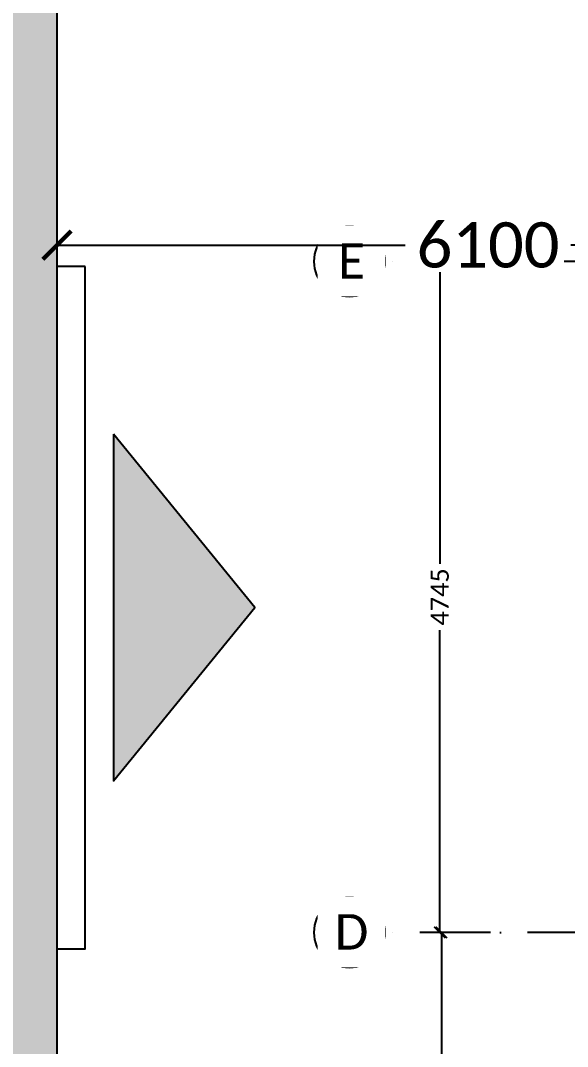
# Model space of a CAD drawing. Header units: millimetres. Extents: x -176651 to 954389, y -469666 to 486614.
# Drawn here: x 216384 to 220254, y 274068 to 281324 of the extents above; entities that cross this region are included whole.
import ezdxf
from ezdxf.xclip import XClip

# ---------------------------------------------------------------- set-up
doc = ezdxf.new("R2010")
doc.units = ezdxf.units.MM
doc.header["$LTSCALE"] = 150
doc.header["$XCLIPFRAME"] = 2
doc.linetypes.add('3BHK-W(SB)$0$HIDDEN', pattern=[0.375, 0.25, -0.125])
doc.linetypes.add('DASHDOTX2', pattern=[50.8, 25.4, -12.7, 0, -12.7])
doc.layers.add('ad-Dimension', color=5, linetype='Continuous', true_color=0x0000ff)
doc.layers.add('ad-Plot Boundary', color=6, linetype='Continuous', true_color=0xff00ff)
for name, color, linetype in [('ad-Entrance(1625)', 2, 'Continuous'), ('ad-Grid', 8, 'DASHDOTX2'), ('ad-Road', 2, 'Continuous'), ('ad-Road Hatch', 8, 'Continuous'), ('ad-Text main', 7, 'Continuous')]:
    doc.layers.add(name, color=color, linetype=linetype)
doc.styles.get("Standard").update_dxf_attribs({"font": 'calibril.ttf'})
doc.dimstyles.new('A-75-DIM-INT (Framing)', dxfattribs={"dimscale": 100, "dimtxt": 1.6, "dimasz": 1, "dimexe": 1, "dimexo": 1, "dimgap": 0.5, "dimtad": 0, "dimdec": 0, "dimdsep": 46, "dimtxsty": 'Standard', "dimblk": 'ARCHTICK', "dimcen": 0.025, "dimclrd": 5, "dimclre": 5, "dimclrt": 256, "dimazin": 2, "dimtfac": 1, "dimtdec": 0, "dimtmove": 1, "dimatfit": 0, "dimldrblk": 'ARCHTICK', "dimfxl": 1, "dimfxlon": 1, "dimtfill": 1, "dimtolj": 1, "dimtzin": 0, "dimarcsym": 0})

# ---------------------------------------------------------------- blocks, each defined once
blk = doc.blocks.new('A$C4fb60e89')
at = {"layer": 'ad-Road Hatch', "ltscale": 5, "transparency": 33554687}
h = blk.add_hatch(dxfattribs=at)
h.set_pattern_fill('AR-HBONE', color=256, scale=15)
h.set_pattern_definition([(45, (-193247.7, -428758.8), (0, 2155.2615), [4572, -1524]), (135, (-192170.1, -427681.1), (2e-13, 2155.2615), [4572, -1524])])
h.paths.add_polyline_path([(175594.5, -250241), (169177.9, -249341.1), (167473.5, -249057.1), (167473.5, -138693.9), (101313.5, -138693.9), (101313.5, -199953.9), (101307.7, -237994.6), (101040.4, -268291), (101007.7, -280967.7), (101066.4, -293683.6), (101242.5, -311127.2), (100909.9, -319343.6), (100949.1, -333937.5), (100668.7, -366959.6), (100727.3, -390982.9), (100668.7, -404585.6), (100538.2, -420418.5), (100466.5, -428758.8), (92426.2, -427265.5), (92163.5, -427209.5), (92163.5, -321453.9), (24803.5, -321453.9), (24803.5, -412960.5), (15653.5, -411028.6), (15653.5, -321452.2), (-19535.1, -321452.2), (-34427.5, -319476.7), (-65207.4, -315394.6), (-171770.1, -301268.1), (-185853.9, -298333.1), (-193247.7, -296831.5), (-193244, -292907.6), (-191913.8, -285219.4), (-191838.8, -284678.8), (-183397.4, -286393.2), (-169722.9, -289242.8), (-53141.2, -304697.5), (-18730.1, -309262.2), (15653.3, -309262.2), (15653.5, 703.4), (24803.5, 1114.6), (24803.5, -129543.9), (92163.5, -129543.9), (92163.5, 15133.3), (101313.5, 17712.8), (101313.5, -129543.9), (167473.5, -129543.9), (167473.5, 35551.6), (175738, 37855), (175848.8, 28595.3), (175835.8, 25947.4), (175777.1, 14040.5), (175855.3, 2315.8), (175659.7, -18036.1), (175731.4, -34038.6), (175718.4, -46839.2), (175672.7, -63402.4), (175816.2, -82071.9), (175542.3, -106356), (175490.2, -124640.8), (175574.9, -145018.8), (175731.4, -168892), (175796.6, -181268.8), (175796.6, -192667.4), (175744.5, -208200.3), (175829.2, -223276.8), (175887.9, -234871.1)])
h.paths.add_polyline_path([(24803.5, -309263.9), (92163.5, -309263.9), (92163.5, -138693.9), (24803.5, -138693.9)], flags=16)
at = {"layer": 'ad-Road', "ltscale": 5}
blk.add_lwpolyline([(24803.5, -309263.9), (92163.5, -309263.9), (92163.5, -138693.9), (24803.5, -138693.9)], close=True, dxfattribs=at)
blk = doc.blocks.new('zw$E7CA')
at = {"layer": 'ad-Plot Boundary'}
blk.add_lwpolyline([(0, 0), (33680, 0), (33680, 30050), (0, 30050)], close=True, dxfattribs=at)
blk = doc.blocks.new('zw$A88E')
at = {"layer": 'ad-Plot Boundary', "ltscale": 5}
blk.add_blockref('zw$E7CA', (-150934.5, -206598.9), dxfattribs=at)
blk = doc.blocks.new('zw$68CA')
at = {"layer": 'ad-Entrance(1625)', "ltscale": 5}
h = blk.add_hatch(color=256, dxfattribs=at)
h.dxf.hatch_style = 1
h.paths.add_polyline_path([(-400, -1187.5), (-400, -3637.5), (-1400, -2412.5)])
for points in [[(-200, 0), (0, 0), (0, -4825), (-200, -4825)], [(-400, -1187.5), (-400, -3637.5), (-1400, -2412.5)]]:
    blk.add_lwpolyline(points, close=True, dxfattribs=at)
blk = doc.blocks.new('zw$9E45')
at = {"layer": 'ad-Entrance(1625)', "ltscale": 5, "xscale": -1}
blk.add_blockref('zw$68CA', (24803.5, -149173.9), dxfattribs=at)
blk = doc.blocks.new("Plot's Boundary")
at = {"layer": 'ad-Road', "ltscale": 5}
blk.add_blockref('A$C4fb60e89', (191838.8, 428758.8), dxfattribs=at)
at = {"layer": 'ad-Entrance(1625)', "ltscale": 5}
blk.add_blockref('zw$9E45', (191838.8, 428758.8), dxfattribs=at)
at = {"layer": 'ad-Plot Boundary', "ltscale": 5}
blk.add_blockref('zw$A88E', (367576.8, 466613.8), dxfattribs=at)
blk = doc.blocks.new('_ArchTick')
at = {"color": 0, "linetype": 'ByBlock', "const_width": 0.15}
blk.add_lwpolyline([(-0.5, -0.5), (0.5, 0.5)], dxfattribs=at)
blk = doc.blocks.new('*D339')
at = {"layer": 'ad-Dimension', "lineweight": -2}
for p, q in [((-3032, 13505), (-3471.3, 13505)), ((-3391.3, 13505), (-3391.3, 11366.7)), ((-3391.3, 8760), (-3391.3, 10898.3)), ((-3032, 8760), (-3471.3, 8760))]:
    blk.add_line(p, q, dxfattribs=at)
at = {"layer": 'Defpoints', "color": 0}
for p in [(-2952, 13505), (-3391.3, 8760), (-2952, 8760)]:
    blk.add_point(p, dxfattribs=at)
at = {"layer": 'ad-Dimension', "lineweight": -2, "xscale": 80, "yscale": 80, "zscale": 80}
for p, rotation in [((-3391.3, 13505), 90), ((-3391.3, 8760), 270)]:
    blk.add_blockref('_ArchTick', p, dxfattribs=dict(at, rotation=rotation))
at = {"layer": 'ad-Dimension', "insert": (-3391.3, 11132.5), "char_height": 128, "attachment_point": 5, "rotation": 90, "bg_fill": 3, "box_fill_scale": 1.1, "bg_fill_color": 257, "bg_fill_transparency": 0}
blk.add_mtext('\\A1;4745', dxfattribs=at)
blk = doc.blocks.new('*D340')
at = {"layer": 'ad-Dimension', "lineweight": -2}
for p, q in [((-3032, 8760), (-3460.2, 8760)), ((-3380.2, 8760), (-3380.2, 6928.5)), ((-3380.2, 4630), (-3380.2, 6461.5)), ((-3132.1, 4630), (-3460.2, 4630))]:
    blk.add_line(p, q, dxfattribs=at)
at = {"layer": 'Defpoints', "color": 0}
for p in [(-2952, 8760), (-3380.2, 4630), (-3052.1, 4630)]:
    blk.add_point(p, dxfattribs=at)
at = {"layer": 'ad-Dimension', "lineweight": -2, "xscale": 80, "yscale": 80, "zscale": 80}
for p, rotation in [((-3380.2, 8760), 90), ((-3380.2, 4630), 270)]:
    blk.add_blockref('_ArchTick', p, dxfattribs=dict(at, rotation=rotation))
at = {"layer": 'ad-Dimension', "insert": (-3380.2, 6695), "char_height": 128, "attachment_point": 5, "rotation": 90, "bg_fill": 3, "box_fill_scale": 1.1, "bg_fill_color": 257, "bg_fill_transparency": 0}
blk.add_mtext('\\A1;4130', dxfattribs=at)
blk = doc.blocks.new('*D19')
at = {"layer": 'ad-Dimension', "linetype": '3BHK-W(SB)$0$HIDDEN', "lineweight": -2, "transparency": 16777216}
for p, q in [((216642.3, 281734.9), (216642.3, 279534.9)), ((222742.3, 279734.9), (222742.3, 279934.9))]:
    blk.add_line(p, q, dxfattribs=at)
at = {"layer": 'ad-Dimension', "lineweight": -2, "transparency": 16777216}
for p, q in [((216642.3, 279734.9), (219105.6, 279734.9)), ((222742.3, 279734.9), (220278.9, 279734.9))]:
    blk.add_line(p, q, dxfattribs=at)
at = {"layer": 'Defpoints', "color": 0, "transparency": 16777216}
for p in [(216642.3, 290064.9), (216642.3, 279734.9), (222742.3, 279734.9)]:
    blk.add_point(p, dxfattribs=at)
at = {"layer": 'ad-Dimension', "lineweight": -2, "transparency": 16777216, "xscale": 200, "yscale": 200, "zscale": 200, "rotation": 180}
blk.add_blockref('_ArchTick', (216642.3, 279734.9), dxfattribs=at)
at = {"layer": 'ad-Dimension', "lineweight": -2, "transparency": 16777216, "xscale": 200, "yscale": 200, "zscale": 200}
blk.add_blockref('_ArchTick', (222742.3, 279734.9), dxfattribs=at)
at = {"layer": 'ad-Dimension', "transparency": 16777216, "insert": (219692.3, 279734.9), "char_height": 320, "attachment_point": 5, "bg_fill": 3, "box_fill_scale": 1.1, "bg_fill_color": 256, "bg_fill_true_color": 13158600, "bg_fill_transparency": 0}
blk.add_mtext('\\A1;6100', dxfattribs=at)
blk = doc.blocks.new('1625W_Grid')
at = {"layer": 'ad-Grid', "color": 7, "linetype": 'ByBlock'}
for centre in [(-4030, 13505), (-4030, 8760)]:
    blk.add_circle(centre, 250, dxfattribs=at)
at = {"layer": 'ad-Text main', "char_height": 250, "width": 227.385, "attachment_point": 5, "bg_fill": 2}
for s, insert in [('{\\fCalibri|b0|i0|c0|p34;E}', (-4016.5, 13509)), ('{\\fCalibri|b0|i0|c0|p34;D}', (-4016.5, 8764))]:
    blk.add_mtext(s, dxfattribs=dict(at, insert=insert))
at = {"layer": 'ad-Grid', "ltscale": 0.1}
for points in [[(15900, 13505), (-3780, 13505)], [(15900, 8760), (-3780, 8760)]]:
    blk.add_lwpolyline(points, dxfattribs=at)
at = {"layer": 'ad-Dimension'}
dim = blk.add_linear_dim(base=(-3391.3, 8760), p1=(-2952, 13505), p2=(-2952, 8760), angle=90, dimstyle='A-75-DIM-INT (Framing)', override={"dimscale": 80, "dimclrd": 256, "dimclre": 256, "dimfxl": 10}, dxfattribs=at)
dim.commit()
dim.dimension.update_dxf_attribs({"geometry": '*D339', "text_midpoint": (-3391.3, 11132.5)})
dim = blk.add_linear_dim(base=(-3380.2, 4630), p1=(-2952, 8760), p2=(-3052.1, 4630), angle=90, dimstyle='A-75-DIM-INT (Framing)', override={"dimscale": 80, "dimblk": 'ArchTick', "dimclrd": 256, "dimclre": 256, "dimfxl": 10, "dimtfill": 1, "dimtfillclr": 0}, dxfattribs=at)
dim.commit()
dim.dimension.update_dxf_attribs({"geometry": '*D340', "text_midpoint": (-3380.2, 6695)})
blk = doc.blocks.new('A$C7f605f44')
at = {"layer": 'ad-Dimension'}
dim = blk.add_linear_dim(base=(-18220, 0), p1=(-12120, 0), p2=(-18220, 10330), dimstyle='A-75-DIM-INT (Framing)', override={"dimscale": 200, "dimclrd": 256, "dimclre": 256, "dimfxl": 10}, dxfattribs=at)
dim.commit()
dim.dimension.update_dxf_attribs({"geometry": '*D19', "text_midpoint": (-15170, 0), "insert": (-234862.3, -279734.9)})

msp = doc.modelspace()

# ---------------------------------------------------------------- block references
ref = msp.add_blockref("Plot's Boundary", (0, 0))
XClip(ref).set_block_clipping_path([(211642.2775057808, 255014.8999686334), (255322.2775057808, 295064.8999686334)])

# ---------------------------------------------------------------- next in the draw order: block references
msp.add_blockref('1625W_Grid', (222742.3, 266114.9))

# ---------------------------------------------------------------- next in the draw order: block references
at = {"layer": 'ad-Dimension'}
msp.add_blockref('A$C7f605f44', (234862.3, 279734.9), dxfattribs=at)

doc.saveas('drawing.dxf')
